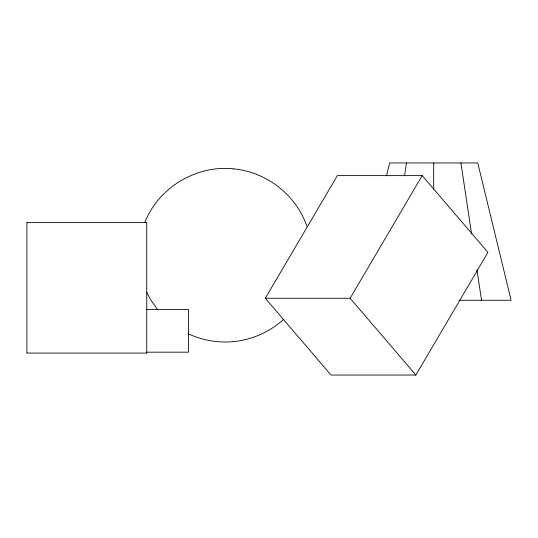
<?xml version="1.0" encoding="UTF-8"?>
<svg xmlns="http://www.w3.org/2000/svg" width="538" height="538" viewBox="0 0 538 538"><rect width="100%" height="100%" fill="white"/><g stroke="black" fill="none" stroke-linecap="round" stroke-linejoin="round"><path stroke-width="0.81" d="M404.536 175.886L406.472 162.96M386.506 175.886L389.64 162.96L477.771 162.96L511.1 300.278L458.88 300.278M144.998 222.046C158.744 187.419 196.626 164.722 233.647 168.905M265.295 298.26L337.366 175.617L422.195 175.617L487.932 252.389L415.867 375.04L331.038 375.04L265.295 298.26L350.124 298.26L415.867 375.04M350.124 298.26L422.195 175.617M283.412 319.532C269.74 331.946 252.033 339.794 233.653 341.583M233.647 341.583C218.098 343.116 202.18 340.352 188.058 333.674M26.947 222.624L146.706 222.624M146.645 309.525L188.508 309.525L188.508 352.175L146.645 352.175M26.947 353.062L146.706 353.062M233.653 168.905C266.371 171.79 296.088 194.985 306.835 226.021M157.647 309.727L150.734 299.848L146.726 292.342M460.938 162.96L471.604 234.043M476.93 269.585L481.537 300.278M433.702 162.96L433.702 189.618M146.753 222.624L146.753 353.062M26.9 222.624L26.9 353.062"/></g></svg>
